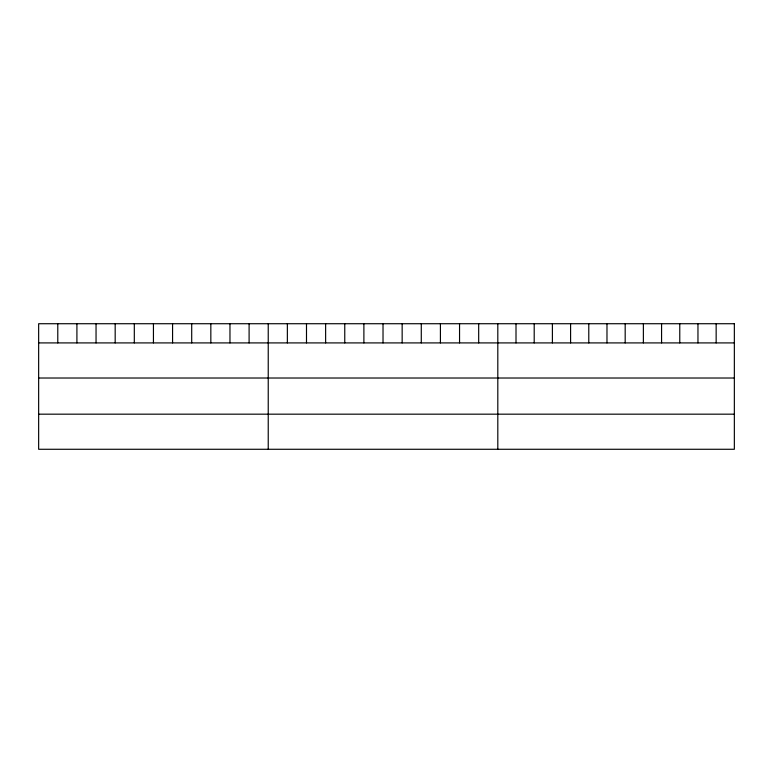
<?xml version="1.0" encoding="UTF-8"?>
<svg xmlns="http://www.w3.org/2000/svg" width="773" height="773" viewBox="0 0 773 773"><rect width="100%" height="100%" fill="white"/><g stroke="black" fill="none" stroke-linecap="round" stroke-linejoin="round"><path stroke-width="1.16" d="M38.65 342.912L734.35 342.912M38.65 378.016L734.35 378.016M38.65 414.173L734.35 414.173M716.156 323.723L716.156 342.912M697.961 323.723L697.961 342.912M679.767 323.723L679.767 342.912M661.572 323.723L661.572 342.912M643.378 323.723L643.378 342.912M625.183 323.723L625.183 342.912M606.979 323.723L606.979 342.912M588.784 323.723L588.784 342.912M570.59 323.723L570.59 342.912M552.395 323.723L552.395 342.912M534.201 323.723L534.201 342.912M516.006 323.723L516.006 342.912M497.812 323.723L497.812 449.277M478.68 323.723L478.68 342.912M459.549 323.723L459.549 342.912M440.417 323.723L440.417 342.912M421.285 323.723L421.285 342.912M402.153 323.723L402.153 342.912M383.022 323.723L383.022 342.912M363.89 323.723L363.89 342.912M344.758 323.723L344.758 342.912M325.626 323.723L325.626 342.912M306.495 323.723L306.495 342.912M287.363 323.723L287.363 342.912M268.231 323.723L268.231 449.277M249.099 323.723L249.099 342.912M229.968 323.723L229.968 342.912M210.836 323.723L210.836 342.912M191.704 323.723L191.704 342.912M172.572 323.723L172.572 342.912M153.441 323.723L153.441 342.912M134.309 323.723L134.309 342.912M115.177 323.723L115.177 342.912M96.045 323.723L96.045 342.912M76.913 323.723L76.913 342.912M57.782 323.723L57.782 342.912M734.35 323.723L38.65 323.723L38.65 449.277L734.35 449.277L734.35 323.723"/></g></svg>
